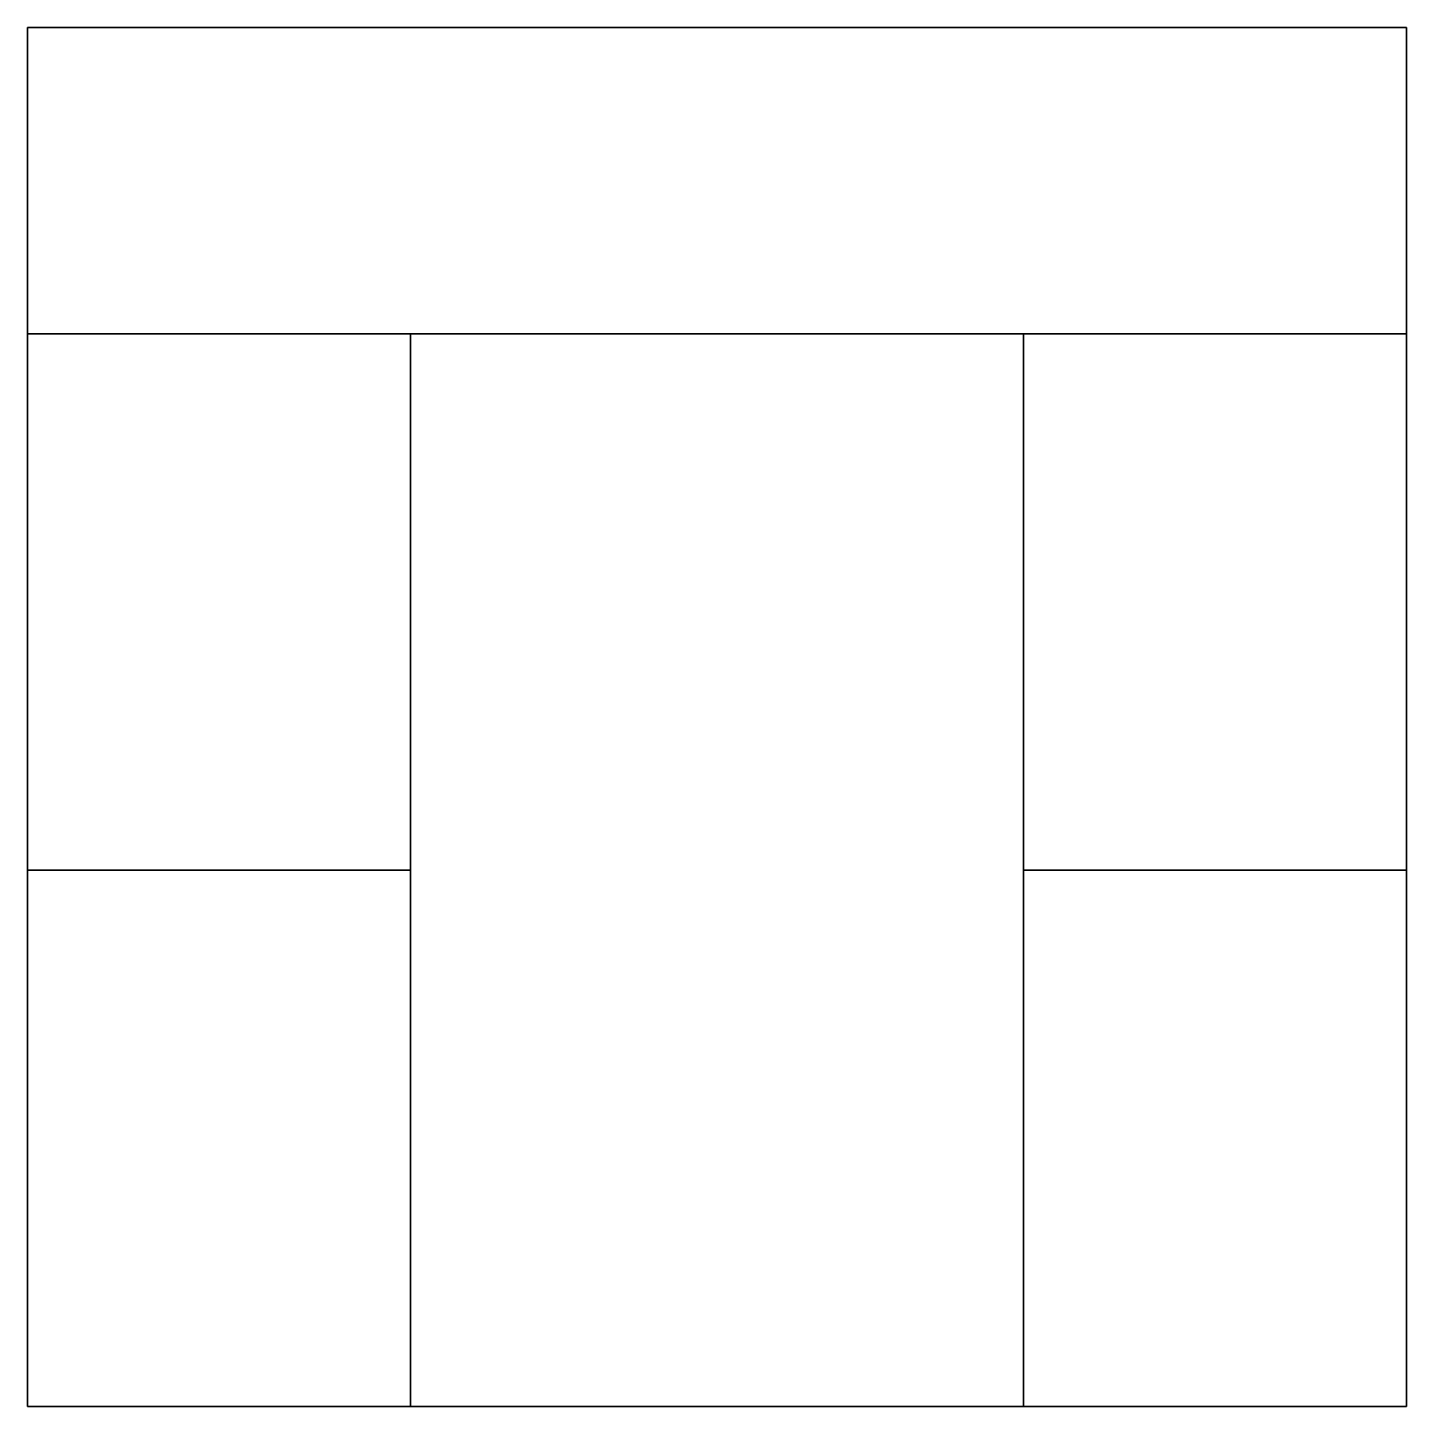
# Model space of a CAD drawing. Header units: millimetres. Extents: x 0 to 36, y 0 to 36.
import ezdxf

# ---------------------------------------------------------------- set-up
doc = ezdxf.new("R2010")
doc.units = ezdxf.units.MM
doc.layers.add('Contorno', color=7, linetype='Continuous', lineweight=35)

msp = doc.modelspace()

# ---------------------------------------------------------------- linework, layer by layer
at = {"layer": 'Contorno'}
for p, q in [((0, 36, 36), (0, 36)), ((36, 36, 36), (36, 36)), ((0, 28, 36), (0, 14, 8)), ((10, 28, 36), (10, 14, 8)), ((10, 28, 36), (10, 28, 4)), ((26, 28, 36), (26, 14, 8)), ((26, 28, 36), (26, 28, 4)), ((36, 14, 8), (36, 28, 36)), ((0, 0, 8), (0, 0)), ((10, 0, 8), (10, 0, 4)), ((26, 0, 4), (26, 0, 8)), ((36, 0, 8), (36, 0))]:
    msp.add_line(p, q, dxfattribs=at)
msp.add_lwpolyline([(0, 0), (36, 0), (36, 36), (0, 36)], close=True, dxfattribs=at)
for points, elevation in [([(0, 28), (36, 28), (36, 36), (0, 36)], 36), ([(10, 0), (26, 0), (26, 28), (10, 28)], 4), ([(0, 0), (10, 0), (10, 14), (0, 14)], 8), ([(26, 0), (36, 0), (36, 14), (26, 14)], 8)]:
    msp.add_lwpolyline(points, close=True, dxfattribs=dict(at, elevation=elevation))

doc.saveas('drawing.dxf')
